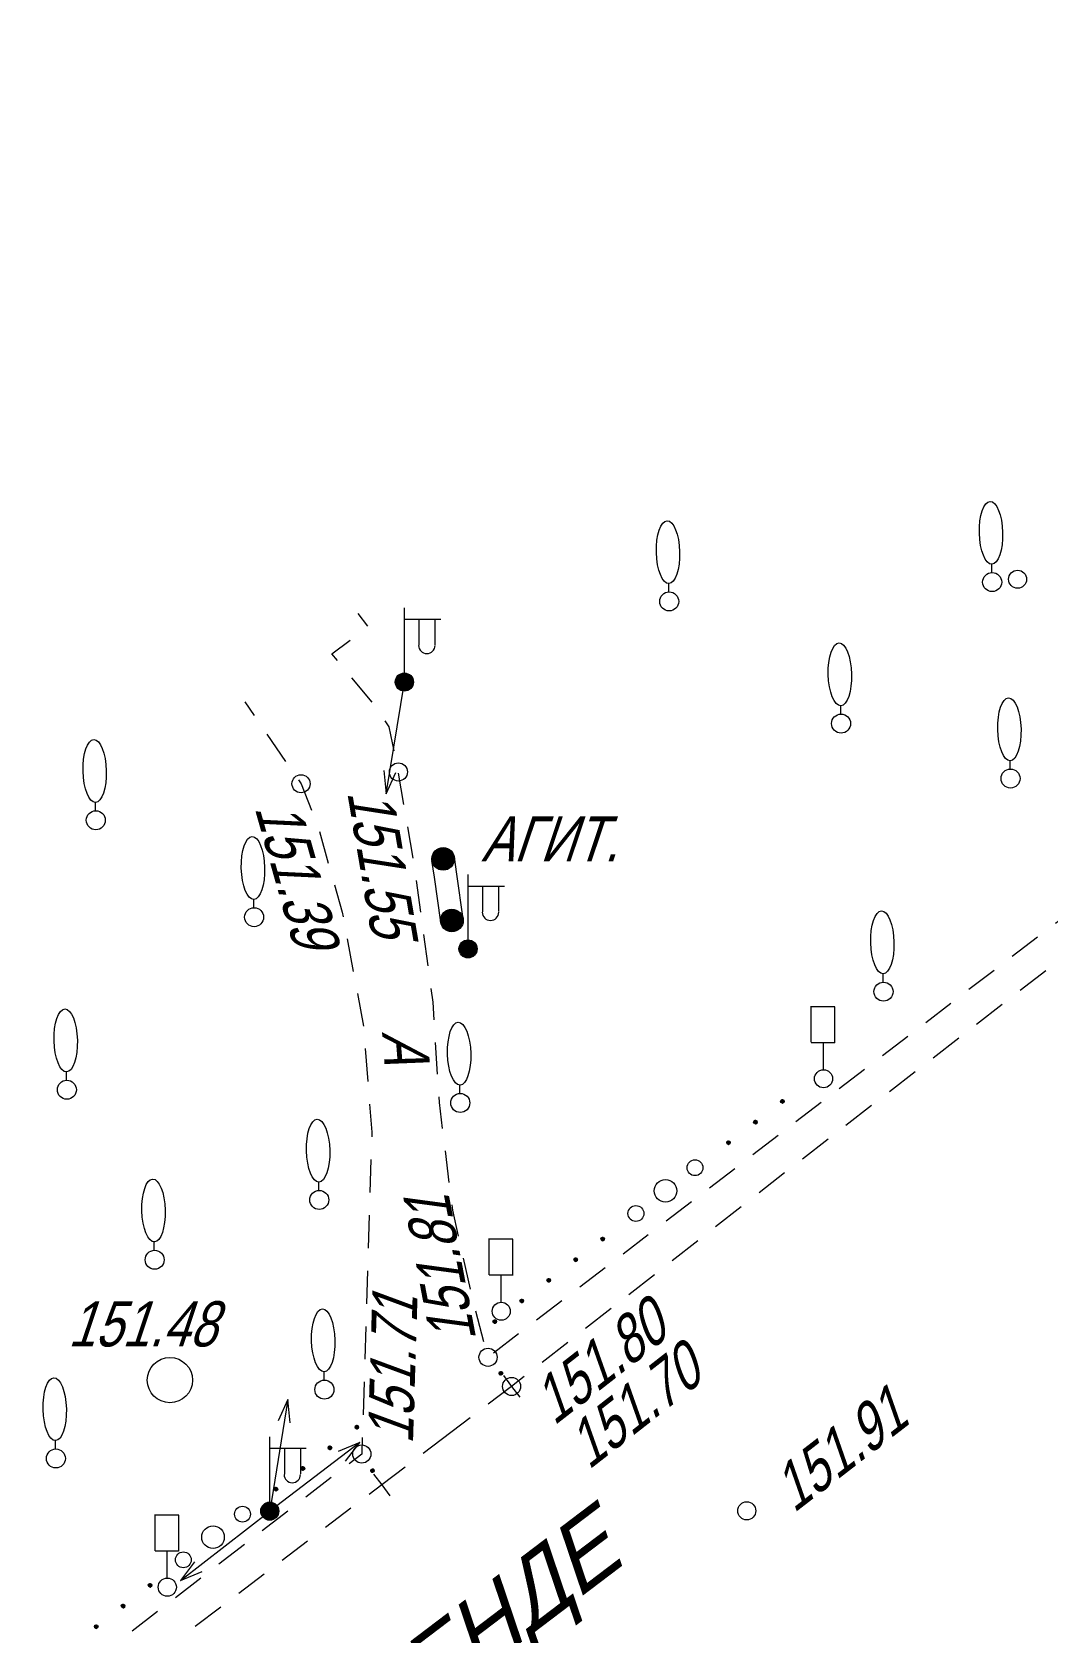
# Model space of a CAD drawing. Header units: metres. Extents: x 382 to 851, y 14083 to 14440.
# Drawn here: x 687.61 to 710.05, y 14318.62 to 14353.98 of the extents above; entities that cross this region are included whole.
import ezdxf

# ---------------------------------------------------------------- set-up
doc = ezdxf.new("R2010")
doc.units = ezdxf.units.M
doc.header["$MEASUREMENT"] = 0
for name, color, linetype, lineweight in [('Бортовой камень', 7, 'Continuous', 25), ('Внутреннее заполнение', 7, 'Continuous', 25), ('Горизонтали', 7, 'Continuous', 25), ('Граница улицы', 7, 'Continuous', 25), ('Колодцы', 7, 'Continuous', 25), ('ЛЭП', 7, 'Continuous', 25), ('Отдельно стоящее дерево', 7, 'Continuous', 25), ('Памятники', 7, 'Continuous', 25), ('Полоса деревьев', 7, 'Continuous', 25), ('Светофоры', 7, 'Continuous', 25), ('Фонари', 7, 'Continuous', 25)]:
    doc.layers.add(name, color=color, linetype=linetype, lineweight=lineweight)
doc.styles.add('Style-RUSSIAN_1251 I 0.32289', font='RUSSIAN_1251.shx', dxfattribs={"oblique": 18.5})

# ---------------------------------------------------------------- blocks, each defined once
blk = doc.blocks.new('PIKET_125')
at = {"layer": 'Горизонтали', "color": 251, "linetype": 'Continuous', "lineweight": 9}
blk.add_arc((0, 0), 0.2, 0, 360, dxfattribs=at)
blk = doc.blocks.new('DEREVO_188')
at = {"layer": 'Отдельно стоящее дерево', "color": 251, "linetype": 'Continuous', "lineweight": 9, "flags": 128}
blk.add_lwpolyline([(-0.007, 0.21), (-0.007, 0.393)], dxfattribs=at)
at = {"layer": 'Отдельно стоящее дерево', "color": 251, "linetype": 'Continuous', "lineweight": 9}
blk.add_arc((0, 0), 0.21, 0, 359.99999, dxfattribs=at)
blk.add_ellipse((-0.0255, 1.088), major_axis=(-0.0185, 0.695), ratio=0.3698286, dxfattribs=at)
blk = doc.blocks.new('DEREVO_189')
at = {"layer": 'Отдельно стоящее дерево', "color": 251, "linetype": 'Continuous', "lineweight": 9, "flags": 128}
blk.add_lwpolyline([(-0.007, 0.21), (-0.007, 0.393)], dxfattribs=at)
at = {"layer": 'Отдельно стоящее дерево', "color": 251, "linetype": 'Continuous', "lineweight": 9}
blk.add_arc((0, 0), 0.21, 0, 359.99999, dxfattribs=at)
blk.add_ellipse((-0.0255, 1.088), major_axis=(-0.0185, 0.695), ratio=0.3698286, dxfattribs=at)
blk = doc.blocks.new('DEREVO_190')
at = {"layer": 'Отдельно стоящее дерево', "color": 251, "linetype": 'Continuous', "lineweight": 9, "flags": 128}
blk.add_lwpolyline([(-0.007, 0.21), (-0.007, 0.393)], dxfattribs=at)
at = {"layer": 'Отдельно стоящее дерево', "color": 251, "linetype": 'Continuous', "lineweight": 9}
blk.add_arc((0, 0), 0.21, 0, 359.99999, dxfattribs=at)
blk.add_ellipse((-0.0255, 1.088), major_axis=(-0.0185, 0.695), ratio=0.3698286, dxfattribs=at)
blk = doc.blocks.new('KOLOD_68')
at = {"layer": 'Колодцы', "color": 251, "linetype": 'Continuous', "lineweight": 9}
blk.add_arc((0, 0), 0.5, 0, 360, dxfattribs=at)
blk = doc.blocks.new('DEREVO_324')
at = {"layer": 'Отдельно стоящее дерево', "color": 251, "linetype": 'Continuous', "lineweight": 9, "flags": 128}
blk.add_lwpolyline([(-0.007, 0.21), (-0.007, 0.393)], dxfattribs=at)
at = {"layer": 'Отдельно стоящее дерево', "color": 251, "linetype": 'Continuous', "lineweight": 9}
blk.add_arc((0, 0), 0.21, 0, 359.99999, dxfattribs=at)
blk.add_ellipse((-0.0255, 1.088), major_axis=(-0.0185, 0.695), ratio=0.3698286, dxfattribs=at)
blk = doc.blocks.new('DEREVO_325')
at = {"layer": 'Отдельно стоящее дерево', "color": 251, "linetype": 'Continuous', "lineweight": 9, "flags": 128}
blk.add_lwpolyline([(-0.007, 0.21), (-0.007, 0.393)], dxfattribs=at)
at = {"layer": 'Отдельно стоящее дерево', "color": 251, "linetype": 'Continuous', "lineweight": 9}
blk.add_arc((0, 0), 0.21, 0, 360, dxfattribs=at)
blk.add_ellipse((-0.025, 1.088), major_axis=(-0.019, 0.695), ratio=0.369829, dxfattribs=at)
blk = doc.blocks.new('DEREVO_326')
at = {"layer": 'Отдельно стоящее дерево', "color": 251, "linetype": 'Continuous', "lineweight": 9, "flags": 128}
blk.add_lwpolyline([(-0.007, 0.21), (-0.007, 0.393)], dxfattribs=at)
at = {"layer": 'Отдельно стоящее дерево', "color": 251, "linetype": 'Continuous', "lineweight": 9}
blk.add_arc((0, 0), 0.21, 0, 359.99999, dxfattribs=at)
blk.add_ellipse((-0.0255, 1.088), major_axis=(-0.0185, 0.695), ratio=0.3698286, dxfattribs=at)
blk = doc.blocks.new('DEREVO_328')
at = {"layer": 'Отдельно стоящее дерево', "color": 251, "linetype": 'Continuous', "lineweight": 9, "flags": 128}
blk.add_lwpolyline([(-0.007, 0.21), (-0.007, 0.393)], dxfattribs=at)
at = {"layer": 'Отдельно стоящее дерево', "color": 251, "linetype": 'Continuous', "lineweight": 9}
blk.add_arc((0, 0), 0.21, 0, 359.99999, dxfattribs=at)
blk.add_ellipse((-0.0255, 1.088), major_axis=(-0.0185, 0.695), ratio=0.3698286, dxfattribs=at)
blk = doc.blocks.new('DEREVO_329')
at = {"layer": 'Отдельно стоящее дерево', "color": 251, "linetype": 'Continuous', "lineweight": 9, "flags": 128}
blk.add_lwpolyline([(-0.007, 0.21), (-0.007, 0.393)], dxfattribs=at)
at = {"layer": 'Отдельно стоящее дерево', "color": 251, "linetype": 'Continuous', "lineweight": 9}
blk.add_arc((0, 0), 0.21, 0, 360, dxfattribs=at)
blk.add_ellipse((-0.025, 1.088), major_axis=(-0.019, 0.695), ratio=0.369829, dxfattribs=at)
blk = doc.blocks.new('DEREVO_338')
at = {"layer": 'Отдельно стоящее дерево', "color": 251, "linetype": 'Continuous', "lineweight": 9, "flags": 128}
blk.add_lwpolyline([(-0.007, 0.21), (-0.007, 0.393)], dxfattribs=at)
at = {"layer": 'Отдельно стоящее дерево', "color": 251, "linetype": 'Continuous', "lineweight": 9}
blk.add_arc((0, 0), 0.21, 0, 359.99999, dxfattribs=at)
blk.add_ellipse((-0.0255, 1.088), major_axis=(-0.0185, 0.695), ratio=0.3698286, dxfattribs=at)
blk = doc.blocks.new('DEREVO_339')
at = {"layer": 'Отдельно стоящее дерево', "color": 251, "linetype": 'Continuous', "lineweight": 9, "flags": 128}
blk.add_lwpolyline([(-0.007, 0.21), (-0.007, 0.393)], dxfattribs=at)
at = {"layer": 'Отдельно стоящее дерево', "color": 251, "linetype": 'Continuous', "lineweight": 9}
blk.add_arc((0, 0), 0.21, 0, 359.99999, dxfattribs=at)
blk.add_ellipse((-0.0255, 1.088), major_axis=(-0.0185, 0.695), ratio=0.3698286, dxfattribs=at)
blk = doc.blocks.new('DEREVO_341')
at = {"layer": 'Отдельно стоящее дерево', "color": 251, "linetype": 'Continuous', "lineweight": 9, "flags": 128}
blk.add_lwpolyline([(-0.007, 0.21), (-0.007, 0.393)], dxfattribs=at)
at = {"layer": 'Отдельно стоящее дерево', "color": 251, "linetype": 'Continuous', "lineweight": 9}
blk.add_arc((0, 0), 0.21, 0, 359.99999, dxfattribs=at)
blk.add_ellipse((-0.0255, 1.088), major_axis=(-0.0185, 0.695), ratio=0.3698286, dxfattribs=at)
blk = doc.blocks.new('DORZN1_29')
at = {"layer": 'Светофоры', "color": 251, "linetype": 'Continuous', "lineweight": 9}
for p, q in [((-0.27, 0.806), (-0.27, 1.603)), ((-0.27, 1.598), (0.252, 1.598)), ((0.252, 0.792), (0.252, 1.589)), ((-0.27, 0.801), (0.248, 0.801)), ((-0.004, 0.2), (-0.004, 0.801))]:
    blk.add_line(p, q, dxfattribs=at)
blk.add_arc((0, 0), 0.2, 0, 360, dxfattribs=at)
blk = doc.blocks.new('DORZN1_30')
at = {"layer": 'Светофоры', "color": 251, "linetype": 'Continuous', "lineweight": 9}
for p, q in [((-0.27, 0.806), (-0.27, 1.603)), ((-0.27, 1.598), (0.252, 1.598)), ((0.252, 0.792), (0.252, 1.589)), ((-0.27, 0.801), (0.248, 0.801)), ((-0.004, 0.2), (-0.004, 0.801))]:
    blk.add_line(p, q, dxfattribs=at)
blk.add_arc((0, 0), 0.2, 0, 360, dxfattribs=at)
blk = doc.blocks.new('msdElementTypeLine_36')
at = {"layer": 'Памятники', "color": 251, "linetype": 'Continuous', "lineweight": 9}
for p, q in [((0.111, 1.402), (0.059, 1.77)), ((0.116, 1.399), (0.063, 1.774)), ((0.122, 1.395), (0.067, 1.779)), ((0.127, 1.392), (0.072, 1.783)), ((0.133, 1.388), (0.076, 1.787)), ((0.138, 1.386), (0.081, 1.792)), ((0.143, 1.384), (0.085, 1.796)), ((0.149, 1.382), (0.09, 1.8)), ((0.154, 1.379), (0.094, 1.804)), ((0.16, 1.377), (0.099, 1.808)), ((0.165, 1.375), (0.103, 1.81)), ((0.17, 1.373), (0.108, 1.813)), ((0.176, 1.37), (0.113, 1.817)), ((0.181, 1.369), (0.117, 1.819)), ((0.186, 1.369), (0.122, 1.823)), ((0.191, 1.367), (0.126, 1.826)), ((0.196, 1.366), (0.131, 1.829)), ((0.202, 1.365), (0.136, 1.831)), ((0.207, 1.364), (0.141, 1.833)), ((0.212, 1.362), (0.145, 1.835)), ((0.217, 1.361), (0.15, 1.837)), ((0.222, 1.361), (0.155, 1.839)), ((0.228, 1.36), (0.16, 1.842)), ((0.233, 1.36), (0.164, 1.843)), ((0.238, 1.36), (0.169, 1.845)), ((0.243, 1.361), (0.174, 1.847)), ((0.248, 1.36), (0.179, 1.848)), ((0.253, 1.36), (0.184, 1.849)), ((0.258, 1.36), (0.189, 1.851)), ((0.263, 1.359), (0.194, 1.851)), ((0.268, 1.36), (0.198, 1.852)), ((0.273, 1.361), (0.203, 1.854)), ((0.278, 1.361), (0.208, 1.855)), ((0.283, 1.362), (0.213, 1.856)), ((0.288, 1.363), (0.218, 1.857)), ((0.293, 1.364), (0.223, 1.858)), ((0.298, 1.364), (0.228, 1.857)), ((0.303, 1.365), (0.233, 1.858)), ((0.308, 1.366), (0.238, 1.858)), ((0.312, 1.367), (0.243, 1.857)), ((0.317, 1.369), (0.248, 1.858)), ((0.322, 1.371), (0.253, 1.858)), ((0.327, 1.372), (0.258, 1.859)), ((0.332, 1.374), (0.263, 1.858)), ((0.337, 1.375), (0.268, 1.858)), ((0.341, 1.377), (0.273, 1.858)), ((0.346, 1.378), (0.279, 1.856)), ((0.351, 1.381), (0.284, 1.856)), ((0.356, 1.384), (0.289, 1.855)), ((0.36, 1.385), (0.294, 1.855)), ((0.365, 1.388), (0.299, 1.853)), ((0.37, 1.391), (0.304, 1.853)), ((0.374, 1.393), (0.31, 1.852)), ((0.379, 1.396), (0.315, 1.849)), ((0.384, 1.398), (0.32, 1.848)), ((0.388, 1.401), (0.326, 1.846)), ((0.393, 1.405), (0.331, 1.845)), ((0.397, 1.409), (0.336, 1.842)), ((0.402, 1.411), (0.341, 1.841)), ((0.407, 1.415), (0.347, 1.839)), ((0.411, 1.419), (0.352, 1.838)), ((0.416, 1.422), (0.358, 1.834)), ((0.42, 1.426), (0.363, 1.831)), ((0.425, 1.431), (0.369, 1.828)), ((0.429, 1.435), (0.374, 1.824)), ((0.433, 1.44), (0.379, 1.822)), ((0.438, 1.446), (0.385, 1.819)), ((0.442, 1.45), (0.39, 1.816)), ((0.446, 1.455), (0.396, 1.811)), ((0.451, 1.461), (0.402, 1.806)), ((0.455, 1.466), (0.408, 1.802)), ((0.459, 1.474), (0.413, 1.797)), ((0.463, 1.481), (0.419, 1.792)), ((0.467, 1.487), (0.425, 1.788)), ((0.471, 1.494), (0.431, 1.781)), ((0.475, 1.501), (0.437, 1.774)), ((0.01, 1.543), (0, 1.611)), ((0.019, 1.515), (0.002, 1.634)), ((0.055, 1.205), (0.002, 1.574)), ((0.026, 1.501), (0.004, 1.654)), ((0.033, 1.485), (0.008, 1.667)), ((0.04, 1.475), (0.011, 1.678)), ((0.046, 1.466), (0.014, 1.691)), ((0.052, 1.458), (0.018, 1.7)), ((0.059, 1.449), (0.022, 1.709)), ((0.065, 1.441), (0.026, 1.717)), ((0.07, 1.436), (0.03, 1.725)), ((0.076, 1.431), (0.034, 1.733)), ((0.082, 1.425), (0.038, 1.741)), ((0.088, 1.419), (0.042, 1.746)), ((0.094, 1.414), (0.046, 1.752)), ((0.099, 1.41), (0.05, 1.758)), ((0.105, 1.407), (0.055, 1.763)), ((0.479, 1.511), (0.443, 1.767)), ((0.483, 1.521), (0.449, 1.759)), ((0.486, 1.53), (0.455, 1.752)), ((0.49, 1.54), (0.462, 1.74)), ((0.493, 1.554), (0.468, 1.729)), ((0.496, 1.569), (0.475, 1.718)), ((0.499, 1.585), (0.483, 1.696)), ((0.499, 1.619), (0.491, 1.674)), ((0.55, 1.275), (0.498, 1.644)), ((0.194, 0.215), (0.055, 1.205)), ((0.69, 0.285), (0.55, 1.275)), ((0.257, 0.082), (0.218, 0.358)), ((0.262, 0.077), (0.222, 0.366)), ((0.268, 0.072), (0.226, 0.374)), ((0.274, 0.066), (0.23, 0.382)), ((0.28, 0.06), (0.234, 0.387)), ((0.286, 0.055), (0.238, 0.393)), ((0.291, 0.051), (0.242, 0.399)), ((0.297, 0.048), (0.247, 0.404)), ((0.303, 0.043), (0.251, 0.411)), ((0.308, 0.04), (0.255, 0.415)), ((0.314, 0.036), (0.259, 0.42)), ((0.319, 0.033), (0.264, 0.424)), ((0.325, 0.029), (0.268, 0.428)), ((0.33, 0.027), (0.273, 0.433)), ((0.335, 0.025), (0.277, 0.437)), ((0.341, 0.023), (0.282, 0.441)), ((0.346, 0.02), (0.286, 0.445)), ((0.352, 0.018), (0.291, 0.449)), ((0.357, 0.016), (0.295, 0.451)), ((0.362, 0.014), (0.3, 0.454)), ((0.368, 0.011), (0.305, 0.458)), ((0.373, 0.01), (0.309, 0.46)), ((0.378, 0.01), (0.314, 0.464)), ((0.383, 0.008), (0.318, 0.467)), ((0.388, 0.007), (0.323, 0.47)), ((0.394, 0.006), (0.328, 0.472)), ((0.399, 0.005), (0.333, 0.474)), ((0.404, 0.003), (0.337, 0.476)), ((0.409, 0.002), (0.342, 0.478)), ((0.414, 0.002), (0.347, 0.48)), ((0.42, 0.001), (0.352, 0.483)), ((0.425, 0.001), (0.356, 0.484)), ((0.43, 0.001), (0.361, 0.486)), ((0.435, 0.002), (0.366, 0.488)), ((0.44, 0.001), (0.371, 0.489)), ((0.445, 0.001), (0.376, 0.49)), ((0.45, 0.001), (0.381, 0.492)), ((0.455, 0), (0.386, 0.492)), ((0.46, 0.001), (0.39, 0.493)), ((0.465, 0.002), (0.395, 0.495)), ((0.47, 0.002), (0.4, 0.496)), ((0.475, 0.003), (0.405, 0.497)), ((0.48, 0.004), (0.41, 0.498)), ((0.485, 0.005), (0.415, 0.499)), ((0.49, 0.005), (0.42, 0.498)), ((0.495, 0.006), (0.425, 0.499)), ((0.5, 0.007), (0.43, 0.499)), ((0.504, 0.008), (0.435, 0.498)), ((0.509, 0.01), (0.44, 0.499)), ((0.514, 0.012), (0.445, 0.499)), ((0.519, 0.013), (0.45, 0.5)), ((0.524, 0.015), (0.455, 0.499)), ((0.529, 0.016), (0.46, 0.499)), ((0.533, 0.018), (0.465, 0.499)), ((0.538, 0.019), (0.471, 0.497)), ((0.543, 0.022), (0.476, 0.497)), ((0.548, 0.025), (0.481, 0.496)), ((0.552, 0.026), (0.486, 0.496)), ((0.557, 0.029), (0.491, 0.494)), ((0.562, 0.032), (0.496, 0.494)), ((0.566, 0.034), (0.502, 0.493)), ((0.571, 0.037), (0.507, 0.49)), ((0.576, 0.039), (0.512, 0.489)), ((0.58, 0.042), (0.518, 0.487)), ((0.585, 0.046), (0.523, 0.486)), ((0.589, 0.05), (0.528, 0.483)), ((0.594, 0.052), (0.533, 0.482)), ((0.599, 0.056), (0.539, 0.48)), ((0.603, 0.06), (0.544, 0.479)), ((0.608, 0.063), (0.55, 0.475)), ((0.612, 0.067), (0.555, 0.472)), ((0.617, 0.072), (0.561, 0.469)), ((0.621, 0.076), (0.566, 0.465)), ((0.625, 0.081), (0.571, 0.463)), ((0.63, 0.087), (0.577, 0.46)), ((0.634, 0.091), (0.582, 0.457)), ((0.638, 0.096), (0.588, 0.452)), ((0.643, 0.102), (0.594, 0.447)), ((0.647, 0.107), (0.6, 0.443)), ((0.651, 0.115), (0.605, 0.438)), ((0.655, 0.122), (0.611, 0.433)), ((0.659, 0.128), (0.617, 0.429)), ((0.663, 0.135), (0.623, 0.422)), ((0.667, 0.142), (0.629, 0.415)), ((0.671, 0.152), (0.635, 0.408)), ((0.675, 0.162), (0.641, 0.4)), ((0.678, 0.171), (0.647, 0.393)), ((0.682, 0.181), (0.654, 0.381)), ((0.685, 0.195), (0.66, 0.37)), ((0.688, 0.21), (0.667, 0.359)), ((0.202, 0.184), (0.192, 0.252)), ((0.211, 0.156), (0.194, 0.275)), ((0.218, 0.142), (0.196, 0.295)), ((0.225, 0.126), (0.2, 0.308)), ((0.232, 0.116), (0.203, 0.319)), ((0.238, 0.107), (0.206, 0.332)), ((0.244, 0.099), (0.21, 0.341)), ((0.251, 0.09), (0.214, 0.35)), ((0.691, 0.226), (0.675, 0.337)), ((0.691, 0.26), (0.683, 0.315))]:
    blk.add_line(p, q, dxfattribs=at)
for centre in [(0.25, 1.609), (0.442, 0.25)]:
    blk.add_circle(centre, 0.25, dxfattribs=at)
blk = doc.blocks.new('FNRM1_8')
at = {"layer": 'Фонари', "linetype": 'Continuous', "lineweight": 9}
h = blk.add_hatch(color=251, dxfattribs=at)
edge = h.paths.add_edge_path()
edge.add_arc((0, 0), 0.2, 0, 360)
at = {"layer": 'Фонари', "color": 251, "linetype": 'Continuous', "lineweight": 9}
for p, q in [((0.003, 0.2), (0.003, 1.641)), ((0.017, 1.388), (0.805, 1.388)), ((0.322, 1.371), (0.322, 0.816)), ((0.676, 1.378), (0.676, 0.823))]:
    blk.add_line(p, q, dxfattribs=at)
blk.add_circle((0, 0), 0.2, dxfattribs=at)
blk.add_arc((0.496, 0.809), 0.181, 180, 0, dxfattribs=at)
blk = doc.blocks.new('FNRM1_9')
at = {"layer": 'Фонари', "linetype": 'Continuous', "lineweight": 9}
h = blk.add_hatch(color=251, dxfattribs=at)
edge = h.paths.add_edge_path()
edge.add_arc((0, 0), 0.2, 0, 360)
at = {"layer": 'Фонари', "color": 251, "linetype": 'Continuous', "lineweight": 9}
for p, q in [((0.003, 0.2), (0.003, 1.641)), ((0.017, 1.388), (0.805, 1.388)), ((0.322, 1.371), (0.322, 0.816)), ((0.676, 1.378), (0.676, 0.823))]:
    blk.add_line(p, q, dxfattribs=at)
blk.add_circle((0, 0), 0.2, dxfattribs=at)
blk.add_arc((0.496, 0.809), 0.181, 180, 0, dxfattribs=at)
blk = doc.blocks.new('FNRM1_10')
at = {"layer": 'Фонари', "linetype": 'Continuous', "lineweight": 9}
h = blk.add_hatch(color=251, dxfattribs=at)
edge = h.paths.add_edge_path()
edge.add_arc((0, 0), 0.2, 0, 360)
at = {"layer": 'Фонари', "color": 251, "linetype": 'Continuous', "lineweight": 9}
for p, q in [((0.003, 0.2), (0.003, 1.641)), ((0.017, 1.388), (0.805, 1.388)), ((0.322, 1.371), (0.322, 0.816)), ((0.676, 1.378), (0.676, 0.823))]:
    blk.add_line(p, q, dxfattribs=at)
blk.add_circle((0, 0), 0.2, dxfattribs=at)
blk.add_arc((0.496, 0.809), 0.181, 180, 0, dxfattribs=at)
blk = doc.blocks.new('msdElementTypeLine_37')
at = {"layer": 'Граница улицы', "color": 251, "linetype": 'Continuous', "lineweight": 9}
for p, q in [((0.267, 0.318), (0.237, 0.363)), ((0.273, 0.317), (0.24, 0.369)), ((0.279, 0.316), (0.242, 0.375)), ((0.285, 0.317), (0.245, 0.379)), ((0.289, 0.319), (0.248, 0.383)), ((0.294, 0.321), (0.252, 0.387)), ((0.299, 0.323), (0.256, 0.39)), ((0.303, 0.326), (0.26, 0.392)), ((0.306, 0.33), (0.266, 0.393)), ((0.309, 0.334), (0.27, 0.395)), ((0.312, 0.339), (0.276, 0.395)), ((0.314, 0.346), (0.283, 0.394)), ((0.316, 0.352), (0.289, 0.394)), ((0.315, 0.363), (0.299, 0.388)), ((0.258, 0.322), (0.238, 0.354)), ((0.249, 0.327), (0.244, 0.335))]:
    blk.add_line(p, q, dxfattribs=at)
blk.add_circle((0.276, 0.356), 0.04, dxfattribs=at)
blk = doc.blocks.new('msdElementTypeLine_38')
at = {"layer": 'Граница улицы', "color": 251, "linetype": 'Continuous', "lineweight": 9}
for p, q in [((0.341, 0.297), (0.293, 0.356)), ((0.345, 0.299), (0.296, 0.36)), ((0.35, 0.301), (0.299, 0.364)), ((0.353, 0.305), (0.304, 0.366)), ((0.356, 0.309), (0.309, 0.368)), ((0.359, 0.314), (0.314, 0.37)), ((0.361, 0.319), (0.319, 0.371)), ((0.362, 0.326), (0.326, 0.371)), ((0.364, 0.332), (0.332, 0.371)), ((0.361, 0.343), (0.342, 0.366)), ((0.318, 0.293), (0.284, 0.335)), ((0.309, 0.296), (0.285, 0.325)), ((0.324, 0.293), (0.286, 0.341)), ((0.331, 0.293), (0.287, 0.347)), ((0.336, 0.294), (0.29, 0.352)), ((0.299, 0.301), (0.293, 0.308))]:
    blk.add_line(p, q, dxfattribs=at)
blk.add_circle((0.324, 0.332), 0.04, dxfattribs=at)
blk = doc.blocks.new('PIKET_295')
at = {"layer": 'Горизонтали', "color": 251, "linetype": 'Continuous', "lineweight": 9}
blk.add_arc((0, 0), 0.2, 0, 360, dxfattribs=at)
blk = doc.blocks.new('PIKET_296')
at = {"layer": 'Горизонтали', "color": 251, "linetype": 'Continuous', "lineweight": 9}
blk.add_arc((0, 0), 0.2, 0, 360, dxfattribs=at)
blk = doc.blocks.new('PIKET_297')
at = {"layer": 'Горизонтали', "color": 251, "linetype": 'Continuous', "lineweight": 9}
blk.add_arc((0, 0), 0.2, 0, 360, dxfattribs=at)
blk = doc.blocks.new('msdElementTypeLineString_83')
at = {"layer": 'Граница улицы', "color": 251, "linetype": 'Continuous', "lineweight": 9}
for p, q in [((0, 16.611), (0.207, 16.311)), ((0.49, 15.899), (0.903, 15.299)), ((1.649, 13.752), (1.847, 13.052)), ((2.264, 11.376), (2.397, 10.66)), ((2.488, 10.168), (2.621, 9.452)), ((2.662, 8.954), (2.719, 8.227)), ((2.789, 6.503), (2.767, 5.775)), ((2.751, 5.275), (2.728, 4.547)), ((2.713, 4.047), (2.69, 3.319)), ((2.675, 2.82), (2.652, 2.092)), ((2.637, 1.592), (2.614, 0.864)), ((2.598, 0.364), (2.587, 0))]:
    blk.add_line(p, q, dxfattribs=at)
at = {"layer": 'Граница улицы', "color": 251, "linetype": 'Continuous', "lineweight": 9, "flags": 128}
for points in [[(1.187, 14.887), (1.244, 14.804), (1.473, 14.22)], [(1.983, 12.57), (2.154, 11.965), (2.173, 11.867)], [(2.759, 7.729), (2.808, 7.105), (2.805, 7.003)]]:
    blk.add_lwpolyline(points, dxfattribs=at)
blk = doc.blocks.new('PIKET_298')
at = {"layer": 'Горизонтали', "color": 251, "linetype": 'Continuous', "lineweight": 9}
blk.add_arc((0, 0), 0.2, 0, 360, dxfattribs=at)
blk = doc.blocks.new('PIKET_299')
at = {"layer": 'Горизонтали', "color": 251, "linetype": 'Continuous', "lineweight": 9}
blk.add_arc((0, 0), 0.2, 0, 360, dxfattribs=at)
blk = doc.blocks.new('msdElementTypeLine_39')
at = {"layer": 'Полоса деревьев', "color": 251, "linetype": 'Continuous', "lineweight": 9}
for p, q in [((6.862, 5.347), (6.905, 5.38)), ((6.862, 5.341), (6.911, 5.378)), ((6.862, 5.334), (6.918, 5.377)), ((6.863, 5.329), (6.922, 5.374)), ((6.866, 5.356), (6.896, 5.379)), ((6.866, 5.324), (6.926, 5.371)), ((6.868, 5.32), (6.93, 5.367)), ((6.87, 5.366), (6.878, 5.371)), ((6.87, 5.315), (6.934, 5.364)), ((6.874, 5.312), (6.936, 5.359)), ((6.878, 5.308), (6.937, 5.354)), ((6.882, 5.306), (6.94, 5.349)), ((6.888, 5.304), (6.94, 5.344)), ((6.894, 5.302), (6.94, 5.337)), ((6.9, 5.3), (6.94, 5.331)), ((6.911, 5.303), (6.935, 5.321)), ((6.266, 4.878), (6.322, 4.921)), ((6.267, 4.891), (6.31, 4.924)), ((6.267, 4.885), (6.316, 4.922)), ((6.268, 4.873), (6.327, 4.918)), ((6.27, 4.9), (6.3, 4.923)), ((6.27, 4.869), (6.33, 4.915)), ((6.272, 4.864), (6.334, 4.911)), ((6.275, 4.91), (6.282, 4.915)), ((6.275, 4.859), (6.338, 4.908)), ((6.278, 4.856), (6.34, 4.903)), ((6.282, 4.853), (6.342, 4.898)), ((6.287, 4.85), (6.344, 4.894)), ((6.292, 4.848), (6.345, 4.888)), ((6.299, 4.846), (6.345, 4.881)), ((6.305, 4.845), (6.344, 4.875)), ((6.316, 4.847), (6.34, 4.865)), ((5.671, 4.435), (5.714, 4.468)), ((5.671, 4.429), (5.72, 4.467)), ((5.671, 4.422), (5.726, 4.465)), ((5.672, 4.417), (5.731, 4.462)), ((5.674, 4.444), (5.705, 4.467)), ((5.675, 4.413), (5.735, 4.459)), ((5.677, 4.408), (5.739, 4.455)), ((5.679, 4.454), (5.686, 4.46)), ((5.679, 4.404), (5.743, 4.452)), ((5.683, 4.4), (5.745, 4.448)), ((5.687, 4.397), (5.746, 4.442)), ((5.691, 4.394), (5.748, 4.438)), ((5.697, 4.392), (5.749, 4.432)), ((5.703, 4.39), (5.749, 4.426)), ((5.709, 4.389), (5.749, 4.419)), ((5.72, 4.391), (5.744, 4.409)), ((2.891, 2.295), (2.947, 2.338)), ((2.892, 2.308), (2.935, 2.341)), ((2.892, 2.302), (2.941, 2.339)), ((2.893, 2.29), (2.952, 2.335)), ((2.895, 2.317), (2.925, 2.34)), ((2.895, 2.285), (2.956, 2.332)), ((2.897, 2.281), (2.959, 2.328)), ((2.9, 2.327), (2.907, 2.332)), ((2.9, 2.276), (2.963, 2.325)), ((2.903, 2.273), (2.965, 2.32)), ((2.907, 2.27), (2.967, 2.315)), ((2.912, 2.267), (2.969, 2.311)), ((2.917, 2.265), (2.97, 2.305)), ((2.924, 2.263), (2.97, 2.298)), ((2.93, 2.262), (2.97, 2.292)), ((2.941, 2.264), (2.965, 2.282)), ((2.296, 1.852), (2.339, 1.885)), ((2.296, 1.846), (2.345, 1.883)), ((2.296, 1.839), (2.351, 1.882)), ((2.297, 1.834), (2.356, 1.879)), ((2.299, 1.861), (2.33, 1.884)), ((2.3, 1.83), (2.36, 1.876)), ((2.302, 1.825), (2.364, 1.872)), ((2.304, 1.871), (2.312, 1.877)), ((2.304, 1.82), (2.368, 1.869)), ((2.308, 1.817), (2.37, 1.864)), ((2.312, 1.814), (2.371, 1.859)), ((2.316, 1.811), (2.374, 1.855)), ((2.322, 1.809), (2.374, 1.849)), ((2.328, 1.807), (2.374, 1.843)), ((2.334, 1.806), (2.374, 1.836)), ((2.345, 1.808), (2.369, 1.826)), ((1.7, 1.39), (1.75, 1.428)), ((1.7, 1.384), (1.756, 1.426)), ((1.701, 1.396), (1.743, 1.429)), ((1.702, 1.378), (1.761, 1.423)), ((1.704, 1.405), (1.734, 1.428)), ((1.704, 1.374), (1.764, 1.42)), ((1.706, 1.369), (1.768, 1.417)), ((1.709, 1.415), (1.716, 1.421)), ((1.708, 1.365), (1.772, 1.413)), ((1.712, 1.361), (1.774, 1.409)), ((1.716, 1.358), (1.776, 1.403)), ((1.721, 1.355), (1.778, 1.399)), ((1.726, 1.353), (1.779, 1.393)), ((1.732, 1.351), (1.778, 1.387)), ((1.739, 1.35), (1.778, 1.38)), ((1.75, 1.352), (1.773, 1.37)), ((1.105, 0.941), (1.148, 0.973)), ((1.105, 0.934), (1.154, 0.972)), ((1.105, 0.928), (1.16, 0.97)), ((1.106, 0.923), (1.165, 0.967)), ((1.108, 0.949), (1.138, 0.972)), ((1.108, 0.918), (1.169, 0.964)), ((1.111, 0.913), (1.173, 0.961)), ((1.113, 0.959), (1.12, 0.965)), ((1.113, 0.909), (1.176, 0.957)), ((1.117, 0.905), (1.179, 0.953)), ((1.121, 0.902), (1.18, 0.948)), ((1.125, 0.899), (1.182, 0.943)), ((1.131, 0.897), (1.183, 0.937)), ((1.137, 0.896), (1.183, 0.931)), ((1.143, 0.894), (1.183, 0.924)), ((1.154, 0.896), (1.178, 0.914)), ((0.509, 0.485), (0.552, 0.517)), ((0.509, 0.478), (0.559, 0.516)), ((0.509, 0.472), (0.565, 0.514)), ((0.511, 0.467), (0.569, 0.512)), ((0.513, 0.494), (0.543, 0.517)), ((0.513, 0.462), (0.573, 0.508)), ((0.515, 0.458), (0.577, 0.505)), ((0.517, 0.453), (0.581, 0.502)), ((0.518, 0.504), (0.525, 0.509)), ((0.521, 0.45), (0.583, 0.497)), ((0.525, 0.446), (0.585, 0.492)), ((0.53, 0.443), (0.587, 0.487)), ((0.535, 0.441), (0.587, 0.481)), ((0.541, 0.44), (0.587, 0.475)), ((0.547, 0.438), (0.587, 0.469)), ((0.558, 0.44), (0.582, 0.459))]:
    blk.add_line(p, q, dxfattribs=at)
for centre, radius in [((6.901, 5.34), 0.04), ((6.306, 4.884), 0.04), ((5.71, 4.429), 0.04), ((4.97, 3.874), 0.175), ((4.32, 3.365), 0.25), ((3.665, 2.864), 0.175), ((2.931, 2.301), 0.04), ((2.335, 1.846), 0.04), ((1.74, 1.39), 0.04), ((1.144, 0.934), 0.04), ((0.548, 0.478), 0.04)]:
    blk.add_circle(centre, radius, dxfattribs=at)
blk = doc.blocks.new('DEREVO_364')
at = {"layer": 'Отдельно стоящее дерево', "color": 251, "linetype": 'Continuous', "lineweight": 9, "flags": 128}
blk.add_lwpolyline([(-0.007, 0.21), (-0.007, 0.393)], dxfattribs=at)
at = {"layer": 'Отдельно стоящее дерево', "color": 251, "linetype": 'Continuous', "lineweight": 9}
blk.add_arc((0, 0), 0.21, 0, 359.99999, dxfattribs=at)
blk.add_ellipse((-0.0255, 1.088), major_axis=(-0.0185, 0.695), ratio=0.3698286, dxfattribs=at)
blk = doc.blocks.new('DEREVO_365')
at = {"layer": 'Отдельно стоящее дерево', "color": 251, "linetype": 'Continuous', "lineweight": 9, "flags": 128}
blk.add_lwpolyline([(-0.007, 0.21), (-0.007, 0.393)], dxfattribs=at)
at = {"layer": 'Отдельно стоящее дерево', "color": 251, "linetype": 'Continuous', "lineweight": 9}
blk.add_arc((0, 0), 0.21, 0, 359.99999, dxfattribs=at)
blk.add_ellipse((-0.0255, 1.088), major_axis=(-0.0185, 0.695), ratio=0.3698286, dxfattribs=at)
blk = doc.blocks.new('PIKET_307')
at = {"layer": 'Горизонтали', "color": 251, "linetype": 'Continuous', "lineweight": 9}
blk.add_arc((0, 0), 0.2, 0, 360, dxfattribs=at)
blk = doc.blocks.new('DORZN1_32')
at = {"layer": 'Светофоры', "color": 251, "linetype": 'Continuous', "lineweight": 9}
for p, q in [((-0.27, 0.806), (-0.27, 1.603)), ((-0.27, 1.598), (0.252, 1.598)), ((0.252, 0.792), (0.252, 1.589)), ((-0.27, 0.801), (0.248, 0.801)), ((-0.004, 0.2), (-0.004, 0.801))]:
    blk.add_line(p, q, dxfattribs=at)
blk.add_arc((0, 0), 0.2, 0, 360, dxfattribs=at)
blk = doc.blocks.new('msdElementTypeLine_41')
at = {"layer": 'ЛЭП', "color": 251, "linetype": 'Continuous', "lineweight": 9}
for p, q in [((29.117, 22.63), (31.092, 24.163)), ((2.109, 1.667), (0.134, 0.134))]:
    blk.add_line(p, q, dxfattribs=at)
at = {"layer": 'ЛЭП', "color": 251, "linetype": 'Continuous', "lineweight": 9, "flags": 128}
for points in [[(29.429, 23.042), (29.117, 22.63), (29.595, 22.831)], [(1.797, 1.255), (2.109, 1.667), (1.631, 1.466)]]:
    blk.add_lwpolyline(points, dxfattribs=at)
blk = doc.blocks.new('msdElementTypeLine_42')
at = {"layer": 'ЛЭП', "color": 251, "linetype": 'Continuous', "lineweight": 9}
for p, q in [((28.38, 21.686), (30.368, 23.202)), ((2.122, 1.65), (0.134, 0.134))]:
    blk.add_line(p, q, dxfattribs=at)
at = {"layer": 'ЛЭП', "color": 251, "linetype": 'Continuous', "lineweight": 9, "flags": 128}
for points in [[(28.696, 22.095), (28.38, 21.686), (28.86, 21.883)], [(1.806, 1.241), (2.122, 1.65), (1.642, 1.453)]]:
    blk.add_lwpolyline(points, dxfattribs=at)
blk = doc.blocks.new('msdElementTypeLine_44')
at = {"layer": 'ЛЭП', "color": 251, "linetype": 'Continuous', "lineweight": 9}
for p, q in [((2.706, 15.978), (3.107, 18.446)), ((0.535, 2.602), (0.134, 0.134))]:
    blk.add_line(p, q, dxfattribs=at)
at = {"layer": 'ЛЭП', "color": 251, "linetype": 'Continuous', "lineweight": 9, "flags": 128}
for points in [[(2.654, 16.492), (2.706, 15.978), (2.919, 16.451)], [(0.587, 2.088), (0.535, 2.602), (0.322, 2.129)]]:
    blk.add_lwpolyline(points, dxfattribs=at)
blk = doc.blocks.new('msdElementTypeLineString_88')
at = {"layer": 'Граница улицы', "color": 251, "linetype": 'Continuous', "lineweight": 9}
for p, q in [((2.868, 2.176), (2.35, 1.783)), ((1.952, 1.481), (0.916, 0.695)), ((0.518, 0.393), (0, 0))]:
    blk.add_line(p, q, dxfattribs=at)
blk = doc.blocks.new('msdElementTypeLineString_98')
at = {"layer": 'Полоса деревьев', "color": 251, "linetype": 'Continuous', "lineweight": 9}
for p, q in [((48.751, 37.407), (48.794, 37.44)), ((48.751, 37.401), (48.8, 37.438)), ((48.751, 37.394), (48.806, 37.437)), ((48.752, 37.389), (48.811, 37.434)), ((48.754, 37.416), (48.784, 37.439)), ((48.754, 37.385), (48.815, 37.431)), ((48.756, 37.38), (48.818, 37.427)), ((48.759, 37.426), (48.766, 37.432)), ((48.759, 37.375), (48.822, 37.424)), ((48.763, 37.372), (48.824, 37.419)), ((48.766, 37.369), (48.826, 37.414)), ((48.771, 37.366), (48.828, 37.41)), ((48.776, 37.364), (48.829, 37.404)), ((48.783, 37.362), (48.829, 37.398)), ((48.789, 37.361), (48.829, 37.391)), ((48.8, 37.363), (48.824, 37.381)), ((48.155, 36.951), (48.198, 36.984)), ((48.155, 36.945), (48.204, 36.983)), ((48.155, 36.939), (48.211, 36.981)), ((48.156, 36.933), (48.215, 36.978)), ((48.159, 36.96), (48.189, 36.983)), ((48.159, 36.929), (48.219, 36.975)), ((48.161, 36.924), (48.223, 36.972)), ((48.163, 36.97), (48.171, 36.976)), ((48.163, 36.92), (48.227, 36.968)), ((48.167, 36.916), (48.229, 36.964)), ((48.171, 36.913), (48.23, 36.958)), ((48.175, 36.91), (48.233, 36.954)), ((48.181, 36.908), (48.233, 36.948)), ((48.187, 36.906), (48.233, 36.942)), ((48.193, 36.905), (48.233, 36.935)), ((48.204, 36.907), (48.228, 36.925)), ((47.559, 36.483), (47.615, 36.525)), ((47.56, 36.495), (47.603, 36.528)), ((47.56, 36.489), (47.609, 36.527)), ((47.561, 36.477), (47.62, 36.522)), ((47.563, 36.504), (47.593, 36.527)), ((47.563, 36.473), (47.623, 36.519)), ((47.565, 36.468), (47.627, 36.516)), ((47.568, 36.514), (47.575, 36.52)), ((47.568, 36.464), (47.631, 36.512)), ((47.571, 36.46), (47.633, 36.508)), ((47.575, 36.457), (47.635, 36.503)), ((47.58, 36.454), (47.637, 36.498)), ((47.585, 36.452), (47.638, 36.492)), ((47.591, 36.451), (47.638, 36.486)), ((47.598, 36.449), (47.637, 36.479)), ((47.609, 36.451), (47.633, 36.469)), ((46.964, 36.04), (47.007, 36.072)), ((46.964, 36.033), (47.013, 36.071)), ((46.964, 36.027), (47.019, 36.069)), ((46.967, 36.048), (46.998, 36.072)), ((46.965, 36.022), (47.024, 36.067)), ((46.967, 36.017), (47.028, 36.063)), ((46.97, 36.013), (47.032, 36.06)), ((46.972, 36.059), (46.979, 36.064)), ((46.972, 36.008), (47.036, 36.057)), ((46.976, 36.005), (47.038, 36.052)), ((46.98, 36.001), (47.039, 36.047)), ((46.984, 35.998), (47.041, 36.042)), ((46.99, 35.996), (47.042, 36.036)), ((46.996, 35.995), (47.042, 36.03)), ((47.002, 35.993), (47.042, 36.024)), ((47.013, 35.995), (47.037, 36.014)), ((44.184, 33.9), (44.24, 33.942)), ((44.185, 33.912), (44.228, 33.945)), ((44.185, 33.906), (44.234, 33.944)), ((44.186, 33.894), (44.245, 33.939)), ((44.188, 33.921), (44.218, 33.944)), ((44.188, 33.89), (44.248, 33.936)), ((44.19, 33.885), (44.252, 33.933)), ((44.193, 33.931), (44.2, 33.937)), ((44.193, 33.881), (44.256, 33.929)), ((44.196, 33.877), (44.258, 33.925)), ((44.2, 33.874), (44.26, 33.92)), ((44.205, 33.871), (44.262, 33.915)), ((44.21, 33.869), (44.263, 33.909)), ((44.217, 33.868), (44.263, 33.903)), ((44.223, 33.866), (44.262, 33.896)), ((44.234, 33.868), (44.258, 33.886)), ((43.589, 33.457), (43.632, 33.489)), ((43.589, 33.45), (43.638, 33.488)), ((43.589, 33.444), (43.644, 33.486)), ((43.59, 33.439), (43.649, 33.484)), ((43.592, 33.465), (43.623, 33.489)), ((43.593, 33.434), (43.653, 33.48)), ((43.595, 33.429), (43.657, 33.477)), ((43.597, 33.475), (43.604, 33.481)), ((43.597, 33.425), (43.661, 33.473)), ((43.601, 33.422), (43.663, 33.469)), ((43.605, 33.418), (43.664, 33.464)), ((43.609, 33.415), (43.667, 33.459)), ((43.615, 33.413), (43.667, 33.453)), ((43.621, 33.412), (43.667, 33.447)), ((43.627, 33.41), (43.667, 33.441)), ((43.638, 33.412), (43.662, 33.43)), ((42.993, 32.994), (43.043, 33.032)), ((42.993, 32.988), (43.049, 33.03)), ((42.994, 33.001), (43.036, 33.034)), ((42.995, 32.983), (43.053, 33.028)), ((42.997, 33.01), (43.027, 33.033)), ((42.997, 32.978), (43.057, 33.024)), ((42.999, 32.974), (43.061, 33.021)), ((43.001, 32.969), (43.065, 33.018)), ((43.002, 33.02), (43.009, 33.025)), ((43.005, 32.966), (43.067, 33.013)), ((43.009, 32.962), (43.069, 33.008)), ((43.014, 32.96), (43.071, 33.003)), ((43.019, 32.957), (43.072, 32.998)), ((43.025, 32.956), (43.071, 32.991)), ((43.032, 32.954), (43.071, 32.985)), ((43.043, 32.956), (43.066, 32.975))]:
    blk.add_line(p, q, dxfattribs=at)
for centre, radius in [((48.79, 37.401), 0.04), ((48.194, 36.945), 0.04), ((47.599, 36.489), 0.04), ((47.003, 36.033), 0.04), ((46.263, 35.478), 0.175), ((45.613, 34.969), 0.25), ((44.958, 34.468), 0.175), ((44.224, 33.906), 0.04), ((43.628, 33.45), 0.04), ((43.033, 32.994), 0.04)]:
    blk.add_circle(centre, radius, dxfattribs=at)
blk = doc.blocks.new('msdElementTypeLineString_104')
at = {"layer": 'Граница улицы', "color": 251, "linetype": 'Continuous', "lineweight": 9}
for p, q in [((45.751, 32.581), (45.474, 32.365)), ((45.08, 32.057), (44.527, 31.624)), ((44.133, 31.317), (43.58, 30.884)), ((43.186, 30.576), (42.633, 30.144)), ((42.239, 29.836), (41.686, 29.403)), ((41.292, 29.095), (40.739, 28.663)), ((40.345, 28.355), (39.792, 27.923)), ((39.398, 27.615), (38.845, 27.182)), ((38.451, 26.874), (37.898, 26.442)), ((37.504, 26.134), (36.95, 25.702)), ((36.557, 25.394), (36.003, 24.961)), ((35.609, 24.654), (35.052, 24.226)), ((34.656, 23.922), (34.099, 23.494)), ((33.702, 23.189), (33.145, 22.762)), ((32.749, 22.457), (32.192, 22.029)), ((31.796, 21.725), (31.239, 21.297)), ((30.842, 20.993), (30.285, 20.565)), ((29.889, 20.26), (29.332, 19.833)), ((28.935, 19.528), (28.379, 19.1)), ((27.982, 18.796), (27.425, 18.368)), ((27.029, 18.063), (26.472, 17.636)), ((26.075, 17.331), (25.519, 16.903)), ((0.794, 16.146), (0.583, 16.426)), ((25.122, 16.599), (24.565, 16.171)), ((24.169, 15.867), (23.612, 15.439)), ((0.896, 14.468), (0.445, 15.006)), ((23.215, 15.134), (22.658, 14.707)), ((22.262, 14.402), (21.705, 13.974)), ((21.309, 13.67), (20.752, 13.242)), ((1.594, 12.211), (1.476, 12.904)), ((20.355, 12.938), (19.798, 12.51)), ((19.402, 12.205), (18.845, 11.778)), ((1.797, 11.026), (1.679, 11.719)), ((18.448, 11.473), (17.892, 11.045)), ((17.495, 10.741), (16.938, 10.313)), ((1.966, 9.836), (1.87, 10.532)), ((2.13, 8.646), (2.034, 9.341)), ((15.587, 9.277), (15.03, 8.851)), ((14.632, 8.547), (14.075, 8.121)), ((13.677, 7.817), (13.12, 7.391)), ((12.722, 7.087), (12.164, 6.661)), ((2.339, 6.252), (2.295, 6.953)), ((11.767, 6.357), (11.209, 5.931)), ((10.812, 5.627), (10.254, 5.201)), ((9.857, 4.897), (9.299, 4.471)), ((2.596, 3.862), (2.509, 4.559)), ((8.902, 4.167), (8.344, 3.74)), ((7.947, 3.437), (7.389, 3.01)), ((6.992, 2.707), (6.434, 2.28)), ((3.065, 1.506), (2.91, 2.191)), ((6.037, 1.977), (5.479, 1.55)), ((5.082, 1.247), (4.524, 0.82)), ((3.362, 0.342), (3.183, 1.021)), ((4.127, 0.517), (3.569, 0.09))]:
    blk.add_line(p, q, dxfattribs=at)
at = {"layer": 'Граница улицы', "color": 251, "linetype": 'Continuous', "lineweight": 9, "flags": 128}
for points in [[(0.124, 15.39), (0, 15.537), (0.407, 15.843)], [(1.377, 13.394), (1.269, 13.927), (1.182, 14.059)], [(16.542, 10.009), (16.067, 9.644), (15.985, 9.581)], [(2.265, 7.452), (2.24, 7.847), (2.198, 8.15)], [(2.448, 5.055), (2.377, 5.627), (2.369, 5.753)], [(2.8, 2.679), (2.672, 3.248), (2.657, 3.366)]]:
    blk.add_lwpolyline(points, dxfattribs=at)
blk = doc.blocks.new('msdElementTypeLineString_110')
at = {"layer": 'Бортовой камень', "color": 251, "linetype": 'Continuous', "lineweight": 9}
for p, q in [((76.044, 49.501), (75.764, 49.289)), ((75.365, 48.987), (74.805, 48.561)), ((74.406, 48.259), (73.845, 47.833)), ((73.447, 47.531), (72.886, 47.106)), ((72.488, 46.804), (71.927, 46.378))]:
    blk.add_line(p, q, dxfattribs=at)
blk = doc.blocks.new('msdElementTypeLineString_111')
at = {"layer": 'Бортовой камень', "color": 251, "linetype": 'Continuous', "lineweight": 9}
for p, q in [((48.03, 36.838), (47.749, 36.621)), ((47.353, 36.316), (46.79, 35.882)), ((46.394, 35.576), (45.831, 35.142)), ((45.436, 34.837), (44.873, 34.403)), ((44.477, 34.097), (43.914, 33.663)), ((43.518, 33.358), (42.956, 32.924))]:
    blk.add_line(p, q, dxfattribs=at)
blk = doc.blocks.new('msdElementTypeLineString_139')
at = {"layer": 'Бортовой камень', "color": 251, "linetype": 'Continuous', "lineweight": 9}
for p, q in [((11.802, 9.18), (11.235, 8.742)), ((10.84, 8.436), (10.273, 7.998)), ((9.878, 7.692), (9.311, 7.254)), ((8.916, 6.948), (8.349, 6.51)), ((7.953, 6.204), (7.387, 5.766)), ((6.991, 5.46), (6.425, 5.022)), ((6.031, 4.715), (5.467, 4.274)), ((5.073, 3.966), (4.508, 3.525)), ((4.115, 3.217), (3.55, 2.776)), ((3.156, 2.468), (2.592, 2.027)), ((2.198, 1.719), (1.634, 1.278)), ((1.24, 0.97), (0.676, 0.528)), ((0.282, 0.221), (0, 0))]:
    blk.add_line(p, q, dxfattribs=at)

msp = doc.modelspace()

# ---------------------------------------------------------------- linework, layer by layer
at = {"layer": 'Внутреннее заполнение', "color": 251, "linetype": 'Continuous', "lineweight": 9, "flags": 128}
for points in [[(698.019, 14324.305), (698.2, 14324.066), (698.381, 14323.827)], [(695.151, 14322.129), (695.332, 14321.89), (695.513, 14321.651)]]:
    msp.add_lwpolyline(points, dxfattribs=at)

# ---------------------------------------------------------------- block references
at = {"layer": 'Бортовой камень', "color": 251, "linetype": 'Continuous', "lineweight": 9}
for name, p in [('msdElementTypeLineString_139', (698.2, 14324.066)), ('msdElementTypeLineString_111', (646.863, 14285.736)), ('msdElementTypeLineString_110', (619.288, 14272.389))]:
    msp.add_blockref(name, p, dxfattribs=at)
at = {"layer": 'Горизонтали', "color": 251, "linetype": 'Continuous', "lineweight": 9}
for name, p in [('PIKET_307', (709.377, 14341.895)), ('PIKET_298', (695.701, 14337.638)), ('PIKET_299', (693.55, 14337.378)), ('PIKET_297', (697.681, 14324.71)), ('PIKET_295', (698.2, 14324.066)), ('PIKET_296', (694.893, 14322.574)), ('PIKET_125', (703.396, 14321.319))]:
    msp.add_blockref(name, p, dxfattribs=at)
at = {"layer": 'Граница улицы', "color": 251, "linetype": 'Continuous', "lineweight": 9}
for name, p in [('msdElementTypeLineString_104', (694.229, 14324.709)), ('msdElementTypeLineString_83', (692.306, 14322.574)), ('msdElementTypeLineString_88', (695.332, 14321.89)), ('msdElementTypeLine_38', (697.641, 14324.026)), ('msdElementTypeLine_37', (694.853, 14321.85))]:
    msp.add_blockref(name, p, dxfattribs=at)
at = {"layer": 'Колодцы', "color": 251, "linetype": 'Continuous', "lineweight": 9}
msp.add_blockref('KOLOD_68', (690.655, 14324.206), dxfattribs=at)
at = {"layer": 'ЛЭП', "color": 251, "linetype": 'Continuous', "lineweight": 9}
for name, p in [('msdElementTypeLine_42', (692.726, 14321.178)), ('msdElementTypeLine_44', (692.726, 14321.178)), ('msdElementTypeLine_41', (661.768, 14297.149))]:
    msp.add_blockref(name, p, dxfattribs=at)
at = {"layer": 'Отдельно стоящее дерево', "color": 251, "linetype": 'Continuous', "lineweight": 9}
for name, p in [('DEREVO_365', (708.816, 14341.832)), ('DEREVO_364', (701.682, 14341.405)), ('DEREVO_188', (705.478, 14338.707)), ('DEREVO_190', (709.222, 14337.493)), ('DEREVO_341', (689.017, 14336.572)), ('DEREVO_338', (692.514, 14334.431)), ('DEREVO_189', (706.416, 14332.786)), ('DEREVO_339', (688.378, 14330.62)), ('DEREVO_325', (697.068, 14330.328)), ('DEREVO_326', (693.953, 14328.186)), ('DEREVO_329', (690.317, 14326.864)), ('DEREVO_324', (694.066, 14323.996)), ('DEREVO_328', (688.136, 14322.476))]:
    msp.add_blockref(name, p, dxfattribs=at)
at = {"layer": 'Памятники', "color": 251, "linetype": 'Continuous', "lineweight": 9}
msp.add_blockref('msdElementTypeLine_36', (696.441, 14334.109), dxfattribs=at)
at = {"layer": 'Полоса деревьев', "color": 251, "linetype": 'Continuous', "lineweight": 9}
for name, p in [('msdElementTypeLine_39', (697.282, 14325.023)), ('msdElementTypeLineString_98', (645.993, 14285.768))]:
    msp.add_blockref(name, p, dxfattribs=at)
at = {"layer": 'Светофоры', "color": 251, "linetype": 'Continuous', "lineweight": 9}
for name, p in [('DORZN1_32', (705.091, 14330.862)), ('DORZN1_29', (697.973, 14325.728)), ('DORZN1_30', (690.596, 14319.633))]:
    msp.add_blockref(name, p, dxfattribs=at)
at = {"layer": 'Фонари', "color": 251, "linetype": 'Continuous', "lineweight": 9}
for name, p in [('FNRM1_9', (695.833, 14339.624)), ('FNRM1_10', (697.239, 14333.73)), ('FNRM1_8', (692.86, 14321.312))]:
    msp.add_blockref(name, p, dxfattribs=at)

# ---------------------------------------------------------------- texts
at = {"layer": 'Горизонтали', "color": 251, "linetype": 'Continuous', "lineweight": 9, "style": 'Style-RUSSIAN_1251 I 0.32289', "oblique": 18.5}
for s, rotation, width, p in [('151.55', 279.683, 0.8, (694.569, 14337.189)), ('151.39', 285.7757, 0.8, (692.523, 14336.846)), ('151.81', 100.8175, 0.8, (697.424, 14325.111)), ('151.71', 88.2184, 0.8, (696.022, 14322.783)), ('151.80', 38.0174, 0.8, (699.14, 14323.189)), ('151.70', 38.0174, 0.8, (699.905, 14322.213)), ('151.91', 37.7625, 0.799996, (704.436, 14321.259))]:
    msp.add_text(s, height=1, rotation=rotation, dxfattribs=dict(at, width=width)).set_placement(p)
at = {"layer": 'Граница улицы', "color": 251, "linetype": 'Continuous', "lineweight": 9, "style": 'Style-RUSSIAN_1251 I 0.32289', "oblique": 18.5, "width": 0.799996}
msp.add_text('А', height=1, rotation=274.5292, dxfattribs=at).set_placement((695.338, 14331.896))
at = {"layer": 'Граница улицы', "color": 251, "linetype": 'Continuous', "lineweight": 9, "style": 'Style-RUSSIAN_1251 I 0.32289', "oblique": 18.5}
msp.add_text('УЛИЦА    САЛЬВАДОРА    АЛЬЕНДЕ', height=1.5, rotation=37.1845, dxfattribs=at).set_placement((673.261, 14299.333))
at = {"layer": 'Колодцы', "color": 251, "linetype": 'Continuous', "lineweight": 9, "style": 'Style-RUSSIAN_1251 I 0.32289', "oblique": 18.5, "width": 0.799996}
msp.add_text('151.48', height=1, dxfattribs=at).set_placement((688.4, 14324.949))
at = {"layer": 'Памятники', "color": 251, "linetype": 'Continuous', "lineweight": 9, "style": 'Style-RUSSIAN_1251 I 0.32289', "oblique": 18.5, "width": 0.8}
msp.add_text('АГИТ.', height=1, dxfattribs=at).set_placement((697.528, 14335.661))

doc.saveas('drawing.dxf')
